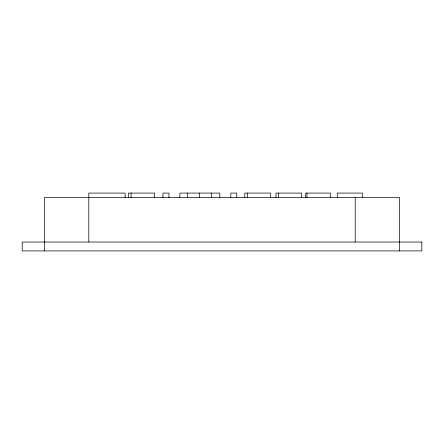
<?xml version="1.0" encoding="UTF-8"?>
<svg xmlns="http://www.w3.org/2000/svg" width="444" height="444" viewBox="0 0 444 444"><rect width="100%" height="100%" fill="white"/><g stroke="black" fill="none" stroke-linecap="round" stroke-linejoin="round"><path stroke-width="0.67" d="M399.6 250.916L399.6 197.636L44.4 197.636L44.4 250.916M362.371 197.636L362.371 193.084L337.312 193.084L337.312 197.636M355.2 197.636L355.2 242.036M330.386 197.636L330.386 193.084L305.75 193.084L305.75 197.636M306.965 193.084L306.965 197.636M301.57 197.636L301.57 193.084L276.002 193.084L276.002 197.636M278.599 193.084L278.599 197.636M270.407 197.636L270.407 193.084L244.838 193.084L244.838 197.636M247.436 193.084L247.436 197.636M236.73 197.636L236.73 193.084L230.797 193.084L230.797 197.636M219.808 197.636L219.808 193.084L179.87 193.084L179.87 197.636M211.411 193.084L211.411 197.636M199.55 193.084L199.55 197.636M187.346 193.084L187.346 197.636M168.97 197.636L168.97 193.084L162.915 193.084L162.915 197.636M154.523 197.636L154.523 193.084L128.427 193.084L128.427 197.636M131.08 193.084L131.08 197.636M125.141 197.636L125.141 193.084L88.806 193.084L88.8 242.036M421.8 242.036L22.2 242.036L22.2 250.916L421.8 250.916L421.8 242.036"/></g></svg>
